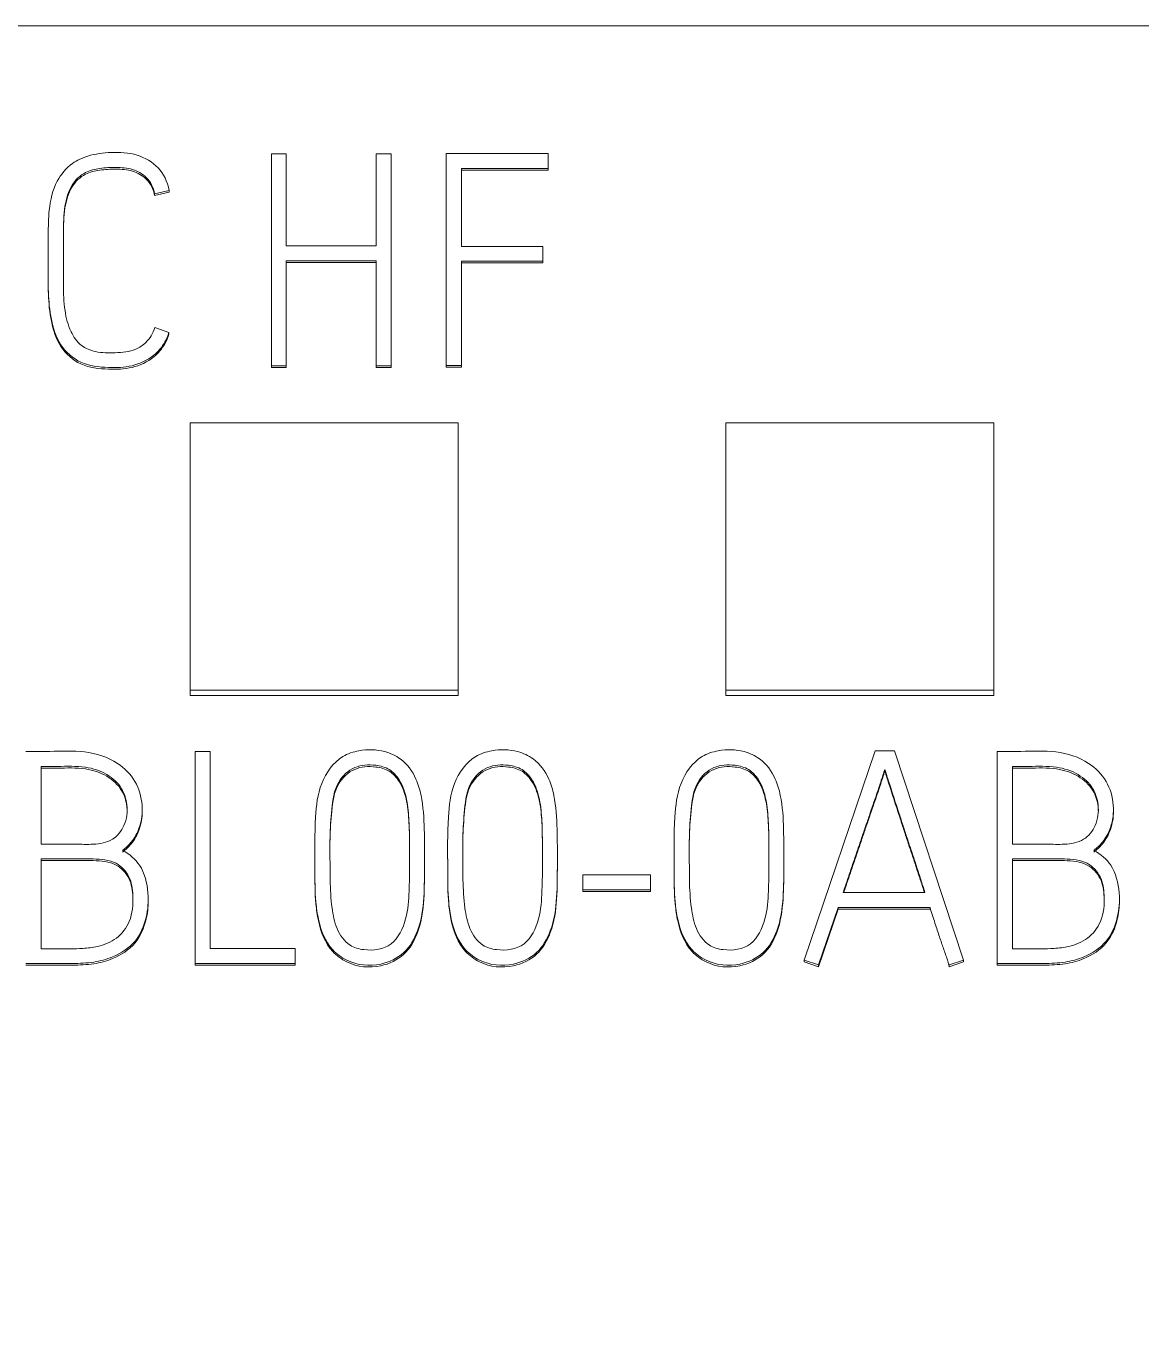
# Model space of a CAD drawing. Header units: millimetres. Extents: x 42151 to 59780, y 37376 to 44547.
# Drawn here: x 48011 to 48019.33, y 43308.55 to 43318.25 of the extents above; entities that cross this region are included whole.
import ezdxf

# ---------------------------------------------------------------- set-up
doc = ezdxf.new("R2010")
doc.units = ezdxf.units.MM
doc.set_wipeout_variables(frame=1)
doc.layers.add('000-PI-Oprema', color=30, linetype='Continuous', lineweight=5)
doc.layers.add('SI-ORMAR-Oprema', color=30, linetype='Continuous', lineweight=5)
doc.layers.add('004-PI-DIN Šina', color=3, linetype='Continuous')

# ---------------------------------------------------------------- blocks, each defined once
blk = doc.blocks.new('6ES7521-1BL00-0AB0')
blk.add_wipeout([(-17.4, 69.0285), (17.4, 69.0285), (17.4, -77.9715), (-17.4, -77.9715)]).dxf.layer = 'SI-ORMAR-Oprema'
blk.add_wipeout([(-17.4, 69.0285), (17.4, 69.0285), (17.4, -77.9715), (-17.4, -77.9715)]).dxf.layer = 'SI-ORMAR-Oprema'
at = {"layer": 'SI-ORMAR-Oprema'}
for p, q in [((12.4, 69.0285), (-12.4, 69.0285)), ((-0.3934, 68.0728), (-0.3934, 66.4902)), ((-0.2824, 68.0728), (-0.3934, 68.0728)), ((-0.2824, 67.3861), (-0.2824, 68.0728)), ((0.501, 68.0728), (0.3878, 68.0728)), ((0.3878, 68.0728), (0.3878, 67.3861)), ((0.501, 66.4902), (0.501, 68.0728)), ((0.9115, 68.075), (0.9115, 66.4924)), ((1.6727, 68.075), (0.9115, 68.075)), ((1.6727, 67.9628), (1.6727, 68.075)), ((1.0247, 67.3817), (1.0247, 67.9628)), ((1.0247, 67.9628), (1.6727, 67.9628)), ((1.0247, 67.9501), (1.6727, 67.9501)), ((1.6727, 67.9628), (1.6727, 67.9501)), ((-1.1567, 67.7999), (-1.2655, 67.7735)), ((-1.1567, 67.7872), (-1.2655, 67.7608)), ((-1.1567, 67.7999), (-1.1567, 67.7872)), ((-1.2655, 67.7735), (-1.2655, 67.7608)), ((-2.06, 67.4385), (-2.06, 67.4258)), ((-2.0598, 67.3033), (-2.0598, 67.316)), ((0.3878, 67.3861), (-0.2824, 67.3861)), ((1.6327, 67.3817), (1.0247, 67.3817)), ((1.6327, 67.2716), (1.6327, 67.3817)), ((-0.2824, 66.4902), (-0.2824, 67.2738)), ((-0.2824, 67.2738), (0.3878, 67.2738)), ((-0.2824, 67.2611), (0.3878, 67.2611)), ((0.3878, 67.2738), (0.3878, 66.4902)), ((1.0247, 66.4924), (1.0247, 67.2716)), ((1.0247, 67.2716), (1.6327, 67.2716)), ((1.0247, 67.2589), (1.6327, 67.2589)), ((1.6327, 67.2716), (1.6327, 67.2589)), ((-2.0607, 67.1385), (-2.0607, 67.1258)), ((-1.2633, 66.7763), (-1.159, 66.7389)), ((-1.159, 66.7389), (-1.159, 66.7262)), ((-0.3934, 66.4902), (-0.2824, 66.4902)), ((-0.3934, 66.4902), (-0.3934, 66.4775)), ((-0.3934, 66.4775), (-0.2824, 66.4775)), ((-0.2824, 66.4902), (-0.2824, 66.4775)), ((0.3878, 66.4902), (0.3878, 66.4775)), ((0.3878, 66.4902), (0.501, 66.4902)), ((0.3878, 66.4775), (0.501, 66.4775)), ((0.501, 66.4902), (0.501, 66.4775)), ((0.9115, 66.4924), (1.0247, 66.4924)), ((0.9115, 66.4924), (0.9115, 66.4797)), ((0.9115, 66.4797), (1.0247, 66.4797)), ((1.0247, 66.4924), (1.0247, 66.4797)), ((-1, 66.064), (-1, 64.0654)), ((1, 66.064), (-1, 66.064)), ((1, 64.0654), (1, 66.064)), ((3, 66.064), (3, 64.0654)), ((5, 66.064), (3, 66.064)), ((5, 64.0654), (5, 66.064)), ((-1, 64.0654), (-1, 64.0273)), ((-1, 64.0654), (1, 64.0654)), ((-1, 64.0273), (1, 64.0273)), ((1, 64.0654), (1, 64.0273)), ((3, 64.0654), (3, 64.0273)), ((3, 64.0654), (5, 64.0654)), ((3, 64.0273), (5, 64.0273)), ((5, 64.0654), (5, 64.0273)), ((-0.9637, 63.6093), (-0.9637, 62.0244)), ((-0.8505, 63.6093), (-0.9637, 63.6093)), ((-0.8505, 62.1367), (-0.8505, 63.6093)), ((4.1159, 63.6137), (3.5856, 62.0486)), ((4.258, 63.6137), (4.1159, 63.6137)), ((4.775, 62.0486), (4.258, 63.6137)), ((5.0258, 62.0244), (5.0258, 63.6093)), ((-2.1132, 63.497), (-2.1132, 62.9159)), ((4.1869, 63.4728), (4.1869, 63.4601)), ((5.139, 63.497), (5.139, 62.9159)), ((-1.3583, 63.1609), (-1.3583, 63.1818)), ((5.8939, 63.1609), (5.8939, 63.1818)), ((-0.0697, 62.8754), (-0.0697, 62.8627)), ((0.7495, 62.8317), (0.7495, 62.8444)), ((0.9223, 62.8754), (0.9223, 62.8627)), ((1.7415, 62.8317), (1.7415, 62.8444)), ((2.6133, 62.8754), (2.6133, 62.8627)), ((3.4325, 62.8317), (3.4325, 62.8444)), ((-2.1132, 62.8058), (-2.1132, 62.1345)), ((5.139, 62.8058), (5.139, 62.1345)), ((1.9323, 62.687), (1.9323, 62.5747)), ((2.4383, 62.687), (1.9323, 62.687)), ((2.4383, 62.5747), (2.4383, 62.687)), ((1.9323, 62.5747), (1.9323, 62.562)), ((1.9323, 62.5747), (2.4383, 62.5747)), ((1.9323, 62.562), (2.4383, 62.562)), ((2.4383, 62.5747), (2.4383, 62.562)), ((4.4865, 62.5549), (3.8763, 62.5549)), ((-1.3136, 62.489), (-1.3136, 62.5017)), ((5.9385, 62.489), (5.9385, 62.5017)), ((3.6921, 62.0134), (3.8385, 62.4426)), ((3.6921, 62.0007), (3.8385, 62.4299)), ((3.8385, 62.4426), (3.8385, 62.4299)), ((3.8385, 62.4426), (4.5243, 62.4426)), ((3.8385, 62.4299), (4.5243, 62.4299)), ((4.5243, 62.4426), (4.5243, 62.4299)), ((-0.2158, 62.1367), (-0.8505, 62.1367)), ((-0.2158, 62.0244), (-0.2158, 62.1367)), ((-0.9637, 62.0244), (-0.9637, 62.0117)), ((-0.9637, 62.0244), (-0.2158, 62.0244)), ((-0.9637, 62.0117), (-0.2158, 62.0117)), ((-0.2158, 62.0244), (-0.2158, 62.0117)), ((3.5856, 62.0486), (3.5856, 62.0359)), ((3.5856, 62.0486), (3.6921, 62.0134)), ((3.5856, 62.0359), (3.6921, 62.0007)), ((3.6921, 62.0134), (3.6921, 62.0007)), ((4.664, 62.0079), (4.6663, 62.0007)), ((4.6663, 62.0134), (4.775, 62.0486)), ((4.6663, 62.0007), (4.775, 62.0359)), ((4.6663, 62.0134), (4.6663, 62.0007)), ((4.775, 62.0486), (4.775, 62.0359)), ((5.0258, 62.0244), (5.0258, 62.0117))]:
    blk.add_line(p, q, dxfattribs=at)
for points, knots in [([(-1.159, 66.7389), (-1.1664, 66.7137), (-1.1926, 66.6507), (-1.2786, 66.5499), (-1.4314, 66.4784), (-1.6208, 66.474), (-1.8209, 66.4943), (-1.9826, 66.6399), (-2.044, 66.8358), (-2.0633, 67.0445), (-2.0589, 67.2558), (-2.0606, 67.4607), (-2.058, 67.6658), (-2.0155, 67.8602), (-1.8987, 68.001), (-1.7511, 68.0683), (-1.5848, 68.089), (-1.3973, 68.08), (-1.2231, 67.9775), (-1.1713, 67.868), (-1.1567, 67.7999)], [0, 0, 0, 0, 0.023749, 0.063372, 0.118592, 0.172501, 0.236244, 0.297229, 0.359591, 0.421629, 0.490644, 0.554667, 0.610982, 0.680492, 0.733777, 0.772528, 0.826559, 0.886213, 0.942216, 1, 1, 1, 1]), ([(-1.2655, 67.7735), (-1.2758, 67.8247), (-1.3123, 67.9008), (-1.4314, 67.9656), (-1.5535, 67.974), (-1.6718, 67.9676), (-1.7951, 67.9403), (-1.8995, 67.837), (-1.9447, 67.6709), (-1.9473, 67.4896), (-1.9463, 67.294), (-1.948, 67.1007), (-1.9429, 66.911), (-1.9025, 66.7529), (-1.8237, 66.6352), (-1.6972, 66.5855), (-1.5581, 66.5853), (-1.4235, 66.595), (-1.3157, 66.6692), (-1.278, 66.7313), (-1.2633, 66.7763)], [0, 0, 0, 0, 0.052928, 0.097969, 0.144851, 0.190624, 0.232935, 0.284925, 0.348337, 0.424764, 0.49245, 0.572241, 0.64631, 0.708712, 0.757514, 0.801091, 0.856423, 0.915681, 0.949914, 1, 1, 1, 1]), ([(-1.2655, 67.7608), (-1.2758, 67.812), (-1.3123, 67.8881), (-1.4314, 67.9529), (-1.5535, 67.9613), (-1.6718, 67.9549), (-1.7951, 67.9276), (-1.8995, 67.8243), (-1.9447, 67.6582), (-1.9473, 67.4769), (-1.9465, 67.3062), (-1.9471, 67.2024), (-1.9471, 67.1576)], [0, 0, 0, 0, 0.097342, 0.180178, 0.266401, 0.350584, 0.428399, 0.524015, 0.640638, 0.781197, 0.905681, 1, 1, 1, 1]), ([(-1.159, 66.7262), (-1.1664, 66.701), (-1.1926, 66.638), (-1.2786, 66.5372), (-1.4314, 66.4657), (-1.6208, 66.4613), (-1.8209, 66.4816), (-1.9826, 66.6272), (-2.044, 66.8231), (-2.0596, 66.991), (-2.0607, 67.092), (-2.0607, 67.1258)], [0, 0, 0, 0, 0.052439, 0.139927, 0.261857, 0.380889, 0.521635, 0.656293, 0.793992, 0.930972, 1, 1, 1, 1]), ([(-2.2264, 63.6093), (-2.1672, 63.6097), (-2.0213, 63.6069), (-1.7883, 63.6205), (-1.5536, 63.5485), (-1.3986, 63.3931), (-1.3484, 63.2129), (-1.3664, 63.0508), (-1.4293, 62.9365), (-1.4807, 62.8879), (-1.5051, 62.8697)], [0, 0, 0, 0, 0.121799, 0.300471, 0.478612, 0.608153, 0.736749, 0.853072, 0.938599, 1, 1, 1, 1]), ([(0.2603, 63.6137), (0.2178, 63.6059), (0.0939, 63.5653), (-0.0403, 63.3734), (-0.0725, 63.0756), (-0.0685, 62.7792), (-0.0691, 62.5241), (-0.0396, 62.3141), (0.0209, 62.149), (0.2022, 62.0146), (0.4049, 61.9962), (0.6082, 62.091), (0.7185, 62.2845), (0.7497, 62.5182), (0.7492, 62.7727), (0.7502, 63.027), (0.7383, 63.2397), (0.686, 63.425), (0.5942, 63.5508), (0.4344, 63.6232), (0.324, 63.6254), (0.2603, 63.6137)], [0, 0, 0, 0, 0.03125, 0.09375, 0.15625, 0.25, 0.3125, 0.34375, 0.40625, 0.4375, 0.5, 0.546875, 0.59375, 0.65625, 0.71875, 0.78125, 0.84375, 0.875, 0.921875, 0.953125, 1, 1, 1, 1]), ([(1.2523, 63.6137), (1.2098, 63.6059), (1.0858, 63.5653), (0.9517, 63.3734), (0.9194, 63.0756), (0.9235, 62.7792), (0.9229, 62.5241), (0.9523, 62.3141), (1.0128, 62.149), (1.1942, 62.0146), (1.3969, 61.9962), (1.6002, 62.091), (1.7105, 62.2845), (1.7417, 62.5182), (1.7412, 62.7727), (1.7422, 63.027), (1.7303, 63.2397), (1.678, 63.425), (1.5862, 63.5508), (1.4263, 63.6232), (1.3159, 63.6254), (1.2523, 63.6137)], [0, 0, 0, 0, 0.03125, 0.09375, 0.15625, 0.25, 0.3125, 0.34375, 0.40625, 0.4375, 0.5, 0.546875, 0.59375, 0.65625, 0.71875, 0.78125, 0.84375, 0.875, 0.921875, 0.953125, 1, 1, 1, 1]), ([(2.9432, 63.6137), (2.9008, 63.6059), (2.7768, 63.5653), (2.6427, 63.3734), (2.6104, 63.0756), (2.6144, 62.7792), (2.6138, 62.5241), (2.6433, 62.3141), (2.7038, 62.149), (2.8851, 62.0146), (3.0879, 61.9962), (3.2912, 62.091), (3.4015, 62.2845), (3.4327, 62.5182), (3.4322, 62.7727), (3.4331, 63.027), (3.4213, 63.2397), (3.3689, 63.425), (3.2771, 63.5508), (3.1173, 63.6232), (3.0069, 63.6254), (2.9432, 63.6137)], [0, 0, 0, 0, 0.03125, 0.09375, 0.15625, 0.25, 0.3125, 0.34375, 0.40625, 0.4375, 0.5, 0.546875, 0.59375, 0.65625, 0.71875, 0.78125, 0.84375, 0.875, 0.921875, 0.953125, 1, 1, 1, 1]), ([(5.0258, 63.6093), (5.085, 63.6097), (5.2309, 63.6069), (5.4638, 63.6205), (5.6985, 63.5485), (5.8536, 63.3931), (5.9038, 63.2129), (5.8858, 63.0508), (5.8228, 62.9365), (5.7715, 62.8879), (5.747, 62.8697)], [0, 0, 0, 0, 0.121799, 0.300471, 0.478612, 0.608153, 0.736749, 0.853072, 0.938599, 1, 1, 1, 1]), ([(-2.1132, 62.9159), (-2.065, 62.9159), (-1.9796, 62.9156), (-1.8498, 62.9169), (-1.7205, 62.9113), (-1.5761, 62.9344), (-1.4777, 63.0578), (-1.4626, 63.2011), (-1.5058, 63.3438), (-1.6213, 63.449), (-1.7947, 63.5038), (-1.9627, 63.4955), (-2.0729, 63.4974), (-2.1132, 63.497)], [0, 0, 0, 0, 0.089881, 0.159215, 0.241238, 0.333496, 0.41712, 0.515535, 0.593949, 0.688978, 0.794399, 0.924872, 1, 1, 1, 1]), ([(-1.471, 63.1599), (-1.471, 63.1726), (-1.4745, 63.2277), (-1.5058, 63.3311), (-1.6213, 63.4363), (-1.7947, 63.4911), (-1.9627, 63.4828), (-2.0729, 63.4847), (-2.1132, 63.4843)], [0, 0, 0, 0, 0.046506, 0.200835, 0.387866, 0.595348, 0.852137, 1, 1, 1, 1]), ([(0.4864, 63.4729), (0.4563, 63.4913), (0.368, 63.5142), (0.2221, 63.5063), (0.0799, 63.3721), (0.0546, 63.1733), (0.0414, 62.9669), (0.0444, 62.7893), (0.0442, 62.6143), (0.0531, 62.4558), (0.0866, 62.2832), (0.1705, 62.1582), (0.3305, 62.1129), (0.5221, 62.1404), (0.6233, 62.3609), (0.6388, 62.5982), (0.6389, 62.8466), (0.637, 63.0741), (0.6216, 63.2498), (0.5781, 63.3855), (0.5164, 63.4545), (0.4864, 63.4729)], [0, 0, 0, 0, 0.03125, 0.078125, 0.125, 0.1875, 0.25, 0.3125, 0.34375, 0.40625, 0.453125, 0.5, 0.53125, 0.59375, 0.65625, 0.71875, 0.8125, 0.875, 0.921875, 0.96875, 1, 1, 1, 1]), ([(0.4864, 63.4602), (0.4563, 63.4786), (0.368, 63.5015), (0.2221, 63.4936), (0.0799, 63.3594), (0.0546, 63.1606), (0.0441, 62.997), (0.0434, 62.9), (0.0434, 62.8733)], [0, 0, 0, 0, 0.114194, 0.285486, 0.456777, 0.685166, 0.913555, 1, 1, 1, 1]), ([(0.6386, 62.786), (0.6386, 62.8135), (0.6382, 62.9116), (0.637, 63.0614), (0.6216, 63.2371), (0.5781, 63.3728), (0.5164, 63.4418), (0.4864, 63.4602)], [0, 0, 0, 0, 0.115044, 0.410029, 0.631268, 0.852507, 1, 1, 1, 1]), ([(1.4783, 63.4729), (1.4483, 63.4913), (1.36, 63.5142), (1.2141, 63.5063), (1.0718, 63.3721), (1.0465, 63.1733), (1.0334, 62.9669), (1.0364, 62.7893), (1.0362, 62.6143), (1.0451, 62.4558), (1.0785, 62.2832), (1.1624, 62.1582), (1.3224, 62.1129), (1.514, 62.1404), (1.6153, 62.3609), (1.6308, 62.5982), (1.6308, 62.8466), (1.629, 63.0741), (1.6136, 63.2498), (1.57, 63.3855), (1.5083, 63.4545), (1.4783, 63.4729)], [0, 0, 0, 0, 0.03125, 0.078125, 0.125, 0.1875, 0.25, 0.3125, 0.34375, 0.40625, 0.453125, 0.5, 0.53125, 0.59375, 0.65625, 0.71875, 0.8125, 0.875, 0.921875, 0.96875, 1, 1, 1, 1]), ([(1.4783, 63.4602), (1.4483, 63.4786), (1.36, 63.5015), (1.2141, 63.4936), (1.0718, 63.3594), (1.0465, 63.1606), (1.0361, 62.997), (1.0353, 62.9), (1.0353, 62.8733)], [0, 0, 0, 0, 0.114194, 0.285486, 0.456777, 0.685166, 0.913555, 1, 1, 1, 1]), ([(1.6305, 62.786), (1.6305, 62.8135), (1.6302, 62.9116), (1.629, 63.0614), (1.6136, 63.2371), (1.57, 63.3728), (1.5083, 63.4418), (1.4783, 63.4602)], [0, 0, 0, 0, 0.115044, 0.410029, 0.631268, 0.852507, 1, 1, 1, 1]), ([(3.1693, 63.4729), (3.1393, 63.4913), (3.0509, 63.5142), (2.9051, 63.5063), (2.7628, 63.3721), (2.7375, 63.1733), (2.7243, 62.9669), (2.7273, 62.7893), (2.7272, 62.6143), (2.7361, 62.4558), (2.7695, 62.2832), (2.8534, 62.1582), (3.0134, 62.1129), (3.205, 62.1404), (3.3062, 62.3609), (3.3218, 62.5982), (3.3218, 62.8466), (3.32, 63.0741), (3.3046, 63.2498), (3.261, 63.3855), (3.1993, 63.4545), (3.1693, 63.4729)], [0, 0, 0, 0, 0.03125, 0.078125, 0.125, 0.1875, 0.25, 0.3125, 0.34375, 0.40625, 0.453125, 0.5, 0.53125, 0.59375, 0.65625, 0.71875, 0.8125, 0.875, 0.921875, 0.96875, 1, 1, 1, 1]), ([(3.1693, 63.4602), (3.1393, 63.4786), (3.0509, 63.5015), (2.9051, 63.4936), (2.7628, 63.3594), (2.7375, 63.1606), (2.7271, 62.997), (2.7263, 62.9), (2.7263, 62.8733)], [0, 0, 0, 0, 0.114194, 0.285486, 0.456777, 0.685166, 0.913555, 1, 1, 1, 1]), ([(3.3215, 62.786), (3.3215, 62.8135), (3.3212, 62.9116), (3.32, 63.0614), (3.3046, 63.2371), (3.261, 63.3728), (3.1993, 63.4418), (3.1693, 63.4602)], [0, 0, 0, 0, 0.115044, 0.410029, 0.631268, 0.852507, 1, 1, 1, 1]), ([(3.8763, 62.5549), (3.8872, 62.5874), (3.9092, 62.6528), (3.9425, 62.7515), (3.9759, 62.8504), (4.0088, 62.9474), (4.0406, 63.0406), (4.0708, 63.1284), (4.0988, 63.2098), (4.124, 63.2839), (4.1458, 63.349), (4.1636, 63.4028), (4.1769, 63.4428), (4.1841, 63.4644), (4.1869, 63.4728)], [0, 0, 0, 0, 0.106118, 0.213594, 0.322428, 0.429305, 0.530911, 0.627246, 0.716632, 0.797389, 0.869519, 0.929228, 0.972722, 1, 1, 1, 1]), ([(3.8805, 62.5549), (3.89, 62.5832), (3.9106, 62.6443), (3.9425, 62.7388), (3.9759, 62.8377), (4.0088, 62.9347), (4.0406, 63.0279), (4.0708, 63.1157), (4.0988, 63.1971), (4.124, 63.2712), (4.1458, 63.3363), (4.1636, 63.3901), (4.1769, 63.4301), (4.1841, 63.4517), (4.1869, 63.4601)], [0, 0, 0, 0, 0.09357, 0.202554, 0.312916, 0.421294, 0.524326, 0.622014, 0.712654, 0.794544, 0.867687, 0.928234, 0.972339, 1, 1, 1, 1]), ([(4.1869, 63.4728), (4.1897, 63.4644), (4.1969, 63.4428), (4.2098, 63.4028), (4.227, 63.349), (4.2479, 63.2839), (4.272, 63.2098), (4.2986, 63.1284), (4.3274, 63.0406), (4.3581, 62.9474), (4.3902, 62.8504), (4.4228, 62.7515), (4.455, 62.6528), (4.4761, 62.5874), (4.4865, 62.5549)], [0, 0, 0, 0, 0.027336, 0.070868, 0.130595, 0.202708, 0.283396, 0.372662, 0.4689, 0.570509, 0.677489, 0.786433, 0.893936, 1, 1, 1, 1]), ([(4.1869, 63.4601), (4.1897, 63.4517), (4.1969, 63.4301), (4.2098, 63.3901), (4.227, 63.3363), (4.2479, 63.2712), (4.272, 63.1971), (4.2986, 63.1157), (4.3274, 63.0279), (4.3581, 62.9347), (4.3902, 62.8377), (4.4228, 62.7388), (4.4536, 62.6444), (4.4734, 62.5832), (4.4824, 62.5549)], [0, 0, 0, 0, 0.02772, 0.071862, 0.132428, 0.205553, 0.287375, 0.377893, 0.475483, 0.578518, 0.686999, 0.797473, 0.906485, 1, 1, 1, 1]), ([(5.139, 62.9159), (5.1872, 62.9159), (5.2725, 62.9156), (5.4023, 62.9169), (5.5316, 62.9113), (5.676, 62.9344), (5.7744, 63.0578), (5.7896, 63.2011), (5.7463, 63.3438), (5.6309, 63.449), (5.4575, 63.5038), (5.2894, 63.4955), (5.1793, 63.4974), (5.139, 63.497)], [0, 0, 0, 0, 0.089881, 0.159215, 0.241238, 0.333496, 0.41712, 0.515535, 0.593949, 0.688978, 0.794399, 0.924872, 1, 1, 1, 1]), ([(5.7812, 63.1599), (5.7811, 63.1726), (5.7777, 63.2277), (5.7463, 63.3311), (5.6309, 63.4363), (5.4575, 63.4911), (5.2894, 63.4828), (5.1793, 63.4847), (5.139, 63.4843)], [0, 0, 0, 0, 0.046506, 0.200835, 0.387866, 0.595348, 0.852137, 1, 1, 1, 1]), ([(-1.3583, 63.1634), (-1.358, 63.1169), (-1.3713, 63.0291), (-1.4293, 62.9238), (-1.4807, 62.8752), (-1.5051, 62.857)], [0, 0, 0, 0, 0.39415, 0.746816, 1, 1, 1, 1]), ([(5.8939, 63.1634), (5.8941, 63.1169), (5.8808, 63.0291), (5.8228, 62.9238), (5.7715, 62.8752), (5.747, 62.857)], [0, 0, 0, 0, 0.39415, 0.746816, 1, 1, 1, 1]), ([(-1.5051, 62.8697), (-1.4516, 62.8398), (-1.3536, 62.7579), (-1.3059, 62.5607), (-1.3192, 62.3634), (-1.3984, 62.1763), (-1.5584, 62.0726), (-1.7234, 62.0291), (-1.8833, 62.023), (-2.0521, 62.0248), (-2.1683, 62.0244), (-2.2264, 62.0244)], [0, 0, 0, 0, 0.103943, 0.238103, 0.352261, 0.47238, 0.599265, 0.688206, 0.785795, 0.892897, 1, 1, 1, 1]), ([(-0.0697, 62.8626), (-0.0697, 62.8164), (-0.0687, 62.6853), (-0.0691, 62.5114), (-0.0396, 62.3014), (0.0209, 62.1363), (0.2022, 62.0019), (0.4049, 61.9835), (0.6082, 62.0783), (0.7185, 62.2718), (0.7497, 62.5055), (0.7493, 62.6991), (0.7495, 62.8078), (0.7495, 62.8317)], [0, 0, 0, 0, 0.065476, 0.18556, 0.245602, 0.365686, 0.425728, 0.545812, 0.635875, 0.725938, 0.846022, 0.966106, 1, 1, 1, 1]), ([(0.9223, 62.8626), (0.9223, 62.8164), (0.9233, 62.6853), (0.9229, 62.5114), (0.9523, 62.3014), (1.0128, 62.1363), (1.1942, 62.0019), (1.3969, 61.9835), (1.6002, 62.0783), (1.7105, 62.2718), (1.7417, 62.5055), (1.7413, 62.6991), (1.7415, 62.8078), (1.7415, 62.8317)], [0, 0, 0, 0, 0.065476, 0.18556, 0.245602, 0.365686, 0.425728, 0.545812, 0.635875, 0.725938, 0.846022, 0.966106, 1, 1, 1, 1]), ([(2.6133, 62.8626), (2.6133, 62.8164), (2.6143, 62.6853), (2.6138, 62.5114), (2.6433, 62.3014), (2.7038, 62.1363), (2.8851, 62.0019), (3.0879, 61.9835), (3.2912, 62.0783), (3.4015, 62.2718), (3.4327, 62.5055), (3.4323, 62.6991), (3.4325, 62.8078), (3.4325, 62.8317)], [0, 0, 0, 0, 0.065476, 0.18556, 0.245602, 0.365686, 0.425728, 0.545812, 0.635875, 0.725938, 0.846022, 0.966106, 1, 1, 1, 1]), ([(5.747, 62.8697), (5.8005, 62.8398), (5.8986, 62.7579), (5.9463, 62.5607), (5.933, 62.3634), (5.8538, 62.1763), (5.6938, 62.0726), (5.5287, 62.0291), (5.3689, 62.023), (5.2, 62.0248), (5.0839, 62.0244), (5.0258, 62.0244)], [0, 0, 0, 0, 0.103943, 0.238103, 0.352261, 0.47238, 0.599265, 0.688206, 0.785795, 0.892897, 1, 1, 1, 1]), ([(-2.1132, 62.1345), (-2.074, 62.1343), (-1.9702, 62.135), (-1.8294, 62.1329), (-1.677, 62.1488), (-1.5426, 62.2035), (-1.4335, 62.3453), (-1.4216, 62.5152), (-1.4427, 62.6767), (-1.5563, 62.7969), (-1.7335, 62.8088), (-1.9184, 62.8049), (-2.0485, 62.8058), (-2.1132, 62.8058)], [0, 0, 0, 0, 0.066156, 0.175169, 0.23737, 0.32413, 0.412445, 0.52466, 0.605148, 0.683631, 0.78156, 0.89078, 1, 1, 1, 1]), ([(-1.4273, 62.4858), (-1.4273, 62.4975), (-1.4288, 62.5576), (-1.4427, 62.664), (-1.5563, 62.7842), (-1.7335, 62.7961), (-1.9184, 62.7922), (-2.0485, 62.7931), (-2.1132, 62.7931)], [0, 0, 0, 0, 0.039686, 0.202294, 0.36085, 0.558693, 0.779347, 1, 1, 1, 1]), ([(5.139, 62.1345), (5.1782, 62.1343), (5.2819, 62.135), (5.4228, 62.1329), (5.5751, 62.1488), (5.7096, 62.2035), (5.8187, 62.3453), (5.8305, 62.5152), (5.8094, 62.6767), (5.6959, 62.7969), (5.5186, 62.8088), (5.3337, 62.8049), (5.2037, 62.8058), (5.139, 62.8058)], [0, 0, 0, 0, 0.066156, 0.175169, 0.23737, 0.32413, 0.412445, 0.52466, 0.605148, 0.683631, 0.78156, 0.89078, 1, 1, 1, 1]), ([(5.8249, 62.4858), (5.8249, 62.4975), (5.8233, 62.5576), (5.8094, 62.664), (5.6959, 62.7842), (5.5186, 62.7961), (5.3337, 62.7922), (5.2037, 62.7931), (5.139, 62.7931)], [0, 0, 0, 0, 0.039686, 0.202294, 0.36085, 0.558693, 0.779347, 1, 1, 1, 1]), ([(-1.3136, 62.4906), (-1.3135, 62.4447), (-1.3256, 62.3355), (-1.3984, 62.1636), (-1.5584, 62.0599), (-1.7234, 62.0164), (-1.8833, 62.0103), (-2.0521, 62.0121), (-2.1683, 62.0117), (-2.2264, 62.0117)], [0, 0, 0, 0, 0.115677, 0.279669, 0.452899, 0.574324, 0.707557, 0.853779, 1, 1, 1, 1]), ([(5.9385, 62.4906), (5.9386, 62.4447), (5.9265, 62.3355), (5.8538, 62.1636), (5.6938, 62.0599), (5.5287, 62.0164), (5.3689, 62.0103), (5.2, 62.0121), (5.0839, 62.0117), (5.0258, 62.0117)], [0, 0, 0, 0, 0.115677, 0.279669, 0.452899, 0.574324, 0.707557, 0.853779, 1, 1, 1, 1]), ([(4.5243, 62.4426), (4.5305, 62.4227), (4.5427, 62.3838), (4.5608, 62.3273), (4.5782, 62.2744), (4.5945, 62.2254), (4.6097, 62.1807), (4.6245, 62.1375), (4.6395, 62.0955), (4.6535, 62.0537), (4.6622, 62.0266), (4.6663, 62.0134)], [0, 0, 0, 0, 0.138948, 0.27018, 0.393699, 0.508312, 0.612826, 0.707241, 0.810993, 0.908573, 1, 1, 1, 1])]:
    blk.add_open_spline(points, degree=3, knots=knots, dxfattribs=at)
blk = doc.blocks.new('*U117')
at = {"layer": '004-PI-DIN Šina'}
for p, q in [((297.6102, 69.85), (-241.3, 69.85)), ((297.6102, 69.35), (-241.3, 69.35))]:
    blk.add_line(p, q, dxfattribs=at)

msp = doc.modelspace()

# ---------------------------------------------------------------- block references
at = {"layer": '000-PI-Oprema'}
msp.add_blockref('*U117', (48098.3259, 43246.6316), dxfattribs=at)

# ---------------------------------------------------------------- next in the draw order: block references
at = {"layer": '000-PI-Oprema', "ltscale": 0.25}
msp.add_blockref('6ES7521-1BL00-0AB0', (48013.2269, 43249.2181), dxfattribs=at)

doc.saveas('drawing.dxf')
